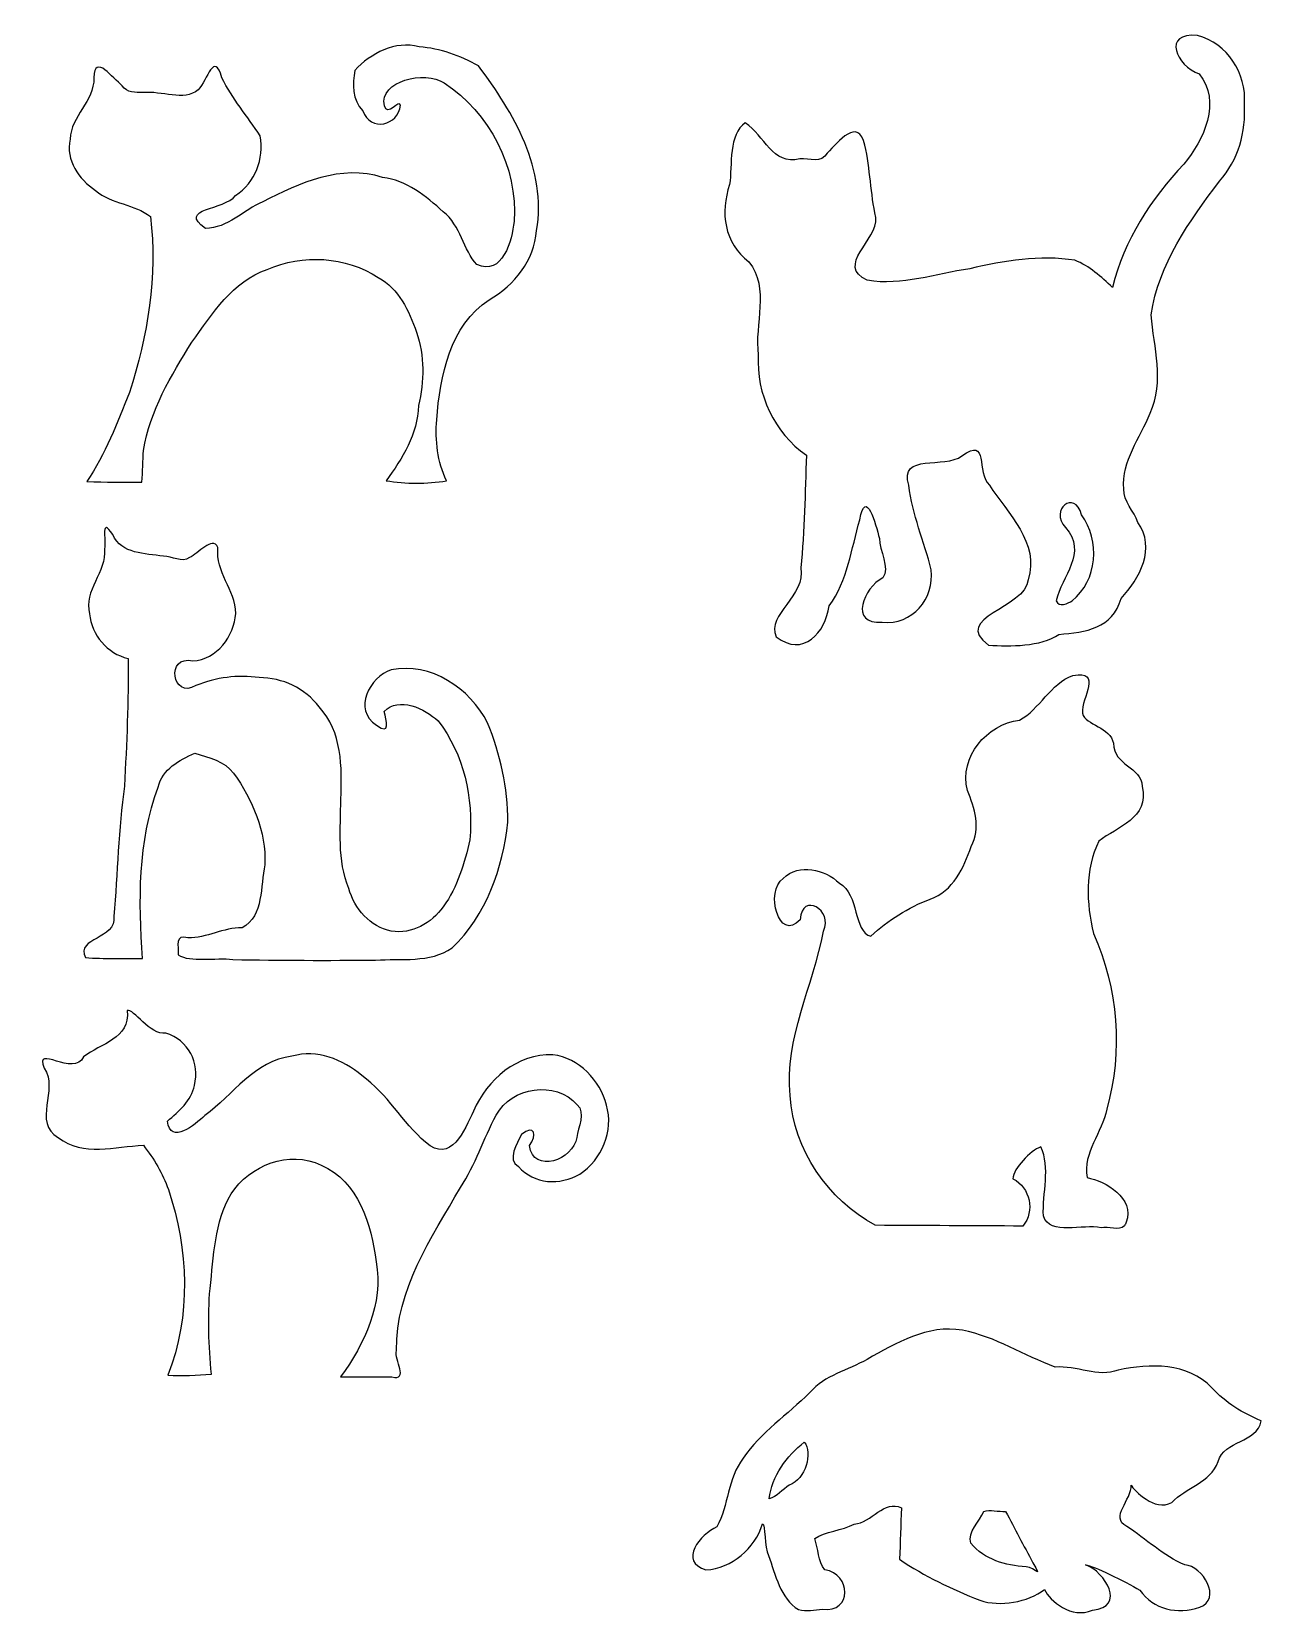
# Model space of a CAD drawing. Header units: centimetres. Extents: x -10.3 to 7.9, y -9.1 to 14.4.
import ezdxf

# ---------------------------------------------------------------- set-up
doc = ezdxf.new("R2010")
doc.units = ezdxf.units.CM
doc.header["$MEASUREMENT"] = 0
doc.layers.add('Layer 1', color=7, linetype='Continuous')

msp = doc.modelspace()

# ---------------------------------------------------------------- linework, layer by layer
at = {"layer": 'Layer 1'}
for points, knots in [([(3.88041, 5.29804), (3.31811, 5.71694), (4.42917, 5.8327), (4.46474, 6.26586), (4.46474, 6.26586), (4.64103, 6.80862), (4.16119, 7.24815), (3.89269, 7.66267), (3.89269, 7.66267), (3.69037, 7.85106), (3.89032, 8.38837), (3.48511, 8.09552), (3.48511, 8.09552), (3.23427, 7.89577), (2.55471, 8.14798), (2.70059, 7.65996), (2.70059, 7.65996), (2.74993, 7.22933), (2.93075, 6.82961), (3.03131, 6.41318), (3.03131, 6.41318), (3.08558, 5.98437), (2.75245, 5.59028), (2.30933, 5.63801), (2.30933, 5.63801), (1.80964, 5.59726), (2.0369, 6.15164), (2.31802, 6.2919), (2.31802, 6.2919), (2.42951, 6.4425), (2.26342, 6.69574), (2.26826, 6.87638), (2.26826, 6.87638), (2.20966, 7.08734), (2.06617, 7.63553), (1.97816, 7.15078), (1.97816, 7.15078), (1.85011, 6.71865), (1.80227, 6.25167), (1.52332, 5.87997), (1.52332, 5.87997), (1.47813, 5.48841), (1.13359, 5.10787), (0.74467, 5.42292), (0.74467, 5.42292), (0.59, 5.74708), (1.19521, 6.03597), (1.10451, 6.44194), (1.10451, 6.44194), (1.16374, 6.99419), (1.16761, 7.55019), (1.18955, 8.10471), (1.18955, 8.10471), (0.71148, 8.43526), (0.44523, 9.00772), (0.47843, 9.58516), (0.47843, 9.58516), (0.41437, 10.04022), (0.65666, 10.57165), (0.33703, 10.96283), (0.33703, 10.96283), (-0.02545, 11.23504), (-0.08817, 11.69045), (0.05529, 12.10266), (0.05529, 12.10266), (0.09287, 12.39104), (0.03793, 12.8497), (0.28681, 13.0114), (0.28681, 13.0114), (0.56908, 12.82598), (0.68347, 12.38368), (1.09302, 12.48119), (1.09302, 12.48119), (1.23621, 12.48723), (1.41073, 12.41235), (1.49613, 12.5676), (1.49613, 12.5676), (1.65737, 12.7328), (1.95695, 13.10845), (2.05292, 12.68494), (2.05292, 12.68494), (2.13336, 12.33097), (2.13515, 11.96889), (2.21545, 11.61597), (2.21545, 11.61597), (2.24297, 11.28274), (1.61078, 10.90273), (2.08905, 10.68836), (2.08905, 10.68836), (2.596, 10.60032), (3.10149, 10.78778), (3.60125, 10.85967), (3.60125, 10.85967), (4.10867, 10.97603), (4.63724, 11.06859), (5.15579, 10.98344), (5.15579, 10.98344), (5.37269, 10.89996), (5.54255, 10.737), (5.71147, 10.5832), (5.71147, 10.5832), (5.88341, 11.27673), (6.27689, 11.89226), (6.76612, 12.40572), (6.76612, 12.40572), (7.05935, 12.75572), (7.32363, 13.32986), (6.99141, 13.73663), (6.99141, 13.73663), (6.65656, 13.85323), (6.43553, 14.3592), (6.96654, 14.30201), (6.96654, 14.30201), (7.40549, 14.19099), (7.69365, 13.74021), (7.66041, 13.29509), (7.66041, 13.29509), (7.6818, 12.87926), (7.57203, 12.46699), (7.29132, 12.15167), (7.29132, 12.15167), (6.84561, 11.56294), (6.38984, 10.92527), (6.28166, 10.17695), (6.28166, 10.17695), (6.32157, 9.69563), (6.48169, 9.19541), (6.26745, 8.72645), (6.26745, 8.72645), (6.12327, 8.3568), (5.84005, 8.02348), (5.87852, 7.60425), (5.87852, 7.60425), (5.86929, 7.42285), (6.02868, 7.27861), (6.08722, 7.11186), (6.08722, 7.11186), (6.35454, 6.7316), (6.11534, 6.28287), (5.83722, 5.98969), (5.83722, 5.98969), (5.71157, 5.54429), (5.31427, 5.48701), (4.92033, 5.45809), (4.92033, 5.45809), (4.64189, 5.27275), (4.20042, 5.28041), (3.88041, 5.29804)], [0, 0, 0, 0, 0.02631579, 0.02631579, 0.02631579, 0.02631579, 0.05263158, 0.05263158, 0.05263158, 0.05263158, 0.07894737, 0.07894737, 0.07894737, 0.07894737, 0.10526316, 0.10526316, 0.10526316, 0.10526316, 0.13157895, 0.13157895, 0.13157895, 0.13157895, 0.15789474, 0.15789474, 0.15789474, 0.15789474, 0.18421053, 0.18421053, 0.18421053, 0.18421053, 0.21052632, 0.21052632, 0.21052632, 0.21052632, 0.23684211, 0.23684211, 0.23684211, 0.23684211, 0.26315789, 0.26315789, 0.26315789, 0.26315789, 0.28947368, 0.28947368, 0.28947368, 0.28947368, 0.31578947, 0.31578947, 0.31578947, 0.31578947, 0.34210526, 0.34210526, 0.34210526, 0.34210526, 0.36842105, 0.36842105, 0.36842105, 0.36842105, 0.39473684, 0.39473684, 0.39473684, 0.39473684, 0.42105263, 0.42105263, 0.42105263, 0.42105263, 0.44736842, 0.44736842, 0.44736842, 0.44736842, 0.47368421, 0.47368421, 0.47368421, 0.47368421, 0.5, 0.5, 0.5, 0.5, 0.52631579, 0.52631579, 0.52631579, 0.52631579, 0.55263158, 0.55263158, 0.55263158, 0.55263158, 0.57894737, 0.57894737, 0.57894737, 0.57894737, 0.60526316, 0.60526316, 0.60526316, 0.60526316, 0.63157895, 0.63157895, 0.63157895, 0.63157895, 0.65789474, 0.65789474, 0.65789474, 0.65789474, 0.68421053, 0.68421053, 0.68421053, 0.68421053, 0.71052632, 0.71052632, 0.71052632, 0.71052632, 0.73684211, 0.73684211, 0.73684211, 0.73684211, 0.76315789, 0.76315789, 0.76315789, 0.76315789, 0.78947368, 0.78947368, 0.78947368, 0.78947368, 0.81578947, 0.81578947, 0.81578947, 0.81578947, 0.84210526, 0.84210526, 0.84210526, 0.84210526, 0.86842105, 0.86842105, 0.86842105, 0.86842105, 0.89473684, 0.89473684, 0.89473684, 0.89473684, 0.92105263, 0.92105263, 0.92105263, 0.92105263, 0.94736842, 0.94736842, 0.94736842, 0.94736842, 1, 1, 1, 1]), ([(-9.43919, 7.71401), (-9.16674, 8.12142), (-8.98914, 8.57937), (-8.80986, 9.03136), (-8.80986, 9.03136), (-8.54517, 9.86588), (-8.3862, 10.75411), (-8.50128, 11.62874), (-8.50128, 11.62874), (-8.72953, 11.81828), (-9.08176, 11.80711), (-9.31049, 12.01616), (-9.31049, 12.01616), (-9.55889, 12.17969), (-9.75572, 12.46172), (-9.68846, 12.77159), (-9.68846, 12.77159), (-9.67256, 13.12084), (-9.33161, 13.32347), (-9.33613, 13.68026), (-9.33613, 13.68026), (-9.32518, 14.04866), (-9.0565, 13.66792), (-8.91647, 13.56169), (-8.91647, 13.56169), (-8.84675, 13.44965), (-8.72425, 13.46408), (-8.60914, 13.46083), (-8.60914, 13.46083), (-8.34121, 13.48895), (-8.00698, 13.32631), (-7.79615, 13.50071), (-7.79615, 13.50071), (-7.65803, 13.6489), (-7.56019, 14.08136), (-7.44473, 13.68088), (-7.44473, 13.68088), (-7.29563, 13.37133), (-7.06494, 13.10814), (-6.88077, 12.82354), (-6.88077, 12.82354), (-6.82073, 12.47694), (-6.94823, 12.1396), (-7.2439, 11.93928), (-7.2439, 11.93928), (-7.40042, 11.72331), (-8.11649, 11.75618), (-7.68654, 11.45459), (-7.68654, 11.45459), (-7.36321, 11.45333), (-7.12586, 11.72865), (-6.8389, 11.84581), (-6.8389, 11.84581), (-6.30376, 12.13201), (-5.68412, 12.40032), (-5.07092, 12.20842), (-5.07092, 12.20842), (-4.72037, 12.16323), (-4.42835, 11.9327), (-4.17557, 11.69999), (-4.17557, 11.69999), (-3.91695, 11.50208), (-3.87748, 11.12698), (-3.67917, 10.92235), (-3.67917, 10.92235), (-3.30522, 10.74024), (-3.1549, 11.2807), (-3.13003, 11.55739), (-3.13003, 11.55739), (-3.0703, 12.35652), (-3.49281, 13.1688), (-4.16136, 13.60264), (-4.16136, 13.60264), (-4.44712, 13.79766), (-5.12546, 13.62927), (-5.04468, 13.26707), (-5.04468, 13.26707), (-5.00444, 13.08936), (-4.82094, 13.37162), (-4.80875, 13.2728), (-4.80875, 13.2728), (-4.83595, 12.97519), (-5.25237, 12.873), (-5.36534, 13.19301), (-5.36534, 13.19301), (-5.52178, 13.34337), (-5.514, 13.59767), (-5.48292, 13.78757), (-5.48292, 13.78757), (-5.24227, 14.04127), (-4.88808, 14.23358), (-4.53118, 14.13629), (-4.53118, 14.13629), (-4.21955, 14.11453), (-3.92569, 14.00438), (-3.65433, 13.85374), (-3.65433, 13.85374), (-3.13109, 13.16377), (-2.64426, 12.32316), (-2.79632, 11.42283), (-2.79632, 11.42283), (-2.82989, 10.98214), (-3.12221, 10.61603), (-3.49498, 10.40088), (-3.49498, 10.40088), (-4.07754, 10.02235), (-4.22402, 9.27272), (-4.27258, 8.62813), (-4.27258, 8.62813), (-4.29367, 8.32116), (-4.26279, 8.00583), (-4.12699, 7.72657), (-4.12699, 7.72657), (-4.42043, 7.67874), (-4.72687, 7.68025), (-5.02023, 7.72766), (-5.02023, 7.72766), (-4.77791, 8.0547), (-4.55359, 8.41683), (-4.54111, 8.83653), (-4.54111, 8.83653), (-4.45706, 9.19487), (-4.44934, 9.57239), (-4.57118, 9.92411), (-4.57118, 9.92411), (-4.67987, 10.23418), (-4.83145, 10.56837), (-5.13468, 10.72734), (-5.13468, 10.72734), (-5.61387, 11.04516), (-6.25263, 11.07777), (-6.77623, 10.84954), (-6.77623, 10.84954), (-7.28681, 10.67527), (-7.58871, 10.19106), (-7.88886, 9.77522), (-7.88886, 9.77522), (-8.19526, 9.2808), (-8.5109, 8.75874), (-8.60175, 8.1759), (-8.60175, 8.1759), (-8.61393, 8.02015), (-8.6178, 7.86391), (-8.62569, 7.70791), (-8.62569, 7.70791), (-8.89682, 7.70951), (-9.16826, 7.70354), (-9.43919, 7.71401)], [0, 0, 0, 0, 0.02631579, 0.02631579, 0.02631579, 0.02631579, 0.05263158, 0.05263158, 0.05263158, 0.05263158, 0.07894737, 0.07894737, 0.07894737, 0.07894737, 0.10526316, 0.10526316, 0.10526316, 0.10526316, 0.13157895, 0.13157895, 0.13157895, 0.13157895, 0.15789474, 0.15789474, 0.15789474, 0.15789474, 0.18421053, 0.18421053, 0.18421053, 0.18421053, 0.21052632, 0.21052632, 0.21052632, 0.21052632, 0.23684211, 0.23684211, 0.23684211, 0.23684211, 0.26315789, 0.26315789, 0.26315789, 0.26315789, 0.28947368, 0.28947368, 0.28947368, 0.28947368, 0.31578947, 0.31578947, 0.31578947, 0.31578947, 0.34210526, 0.34210526, 0.34210526, 0.34210526, 0.36842105, 0.36842105, 0.36842105, 0.36842105, 0.39473684, 0.39473684, 0.39473684, 0.39473684, 0.42105263, 0.42105263, 0.42105263, 0.42105263, 0.44736842, 0.44736842, 0.44736842, 0.44736842, 0.47368421, 0.47368421, 0.47368421, 0.47368421, 0.5, 0.5, 0.5, 0.5, 0.52631579, 0.52631579, 0.52631579, 0.52631579, 0.55263158, 0.55263158, 0.55263158, 0.55263158, 0.57894737, 0.57894737, 0.57894737, 0.57894737, 0.60526316, 0.60526316, 0.60526316, 0.60526316, 0.63157895, 0.63157895, 0.63157895, 0.63157895, 0.65789474, 0.65789474, 0.65789474, 0.65789474, 0.68421053, 0.68421053, 0.68421053, 0.68421053, 0.71052632, 0.71052632, 0.71052632, 0.71052632, 0.73684211, 0.73684211, 0.73684211, 0.73684211, 0.76315789, 0.76315789, 0.76315789, 0.76315789, 0.78947368, 0.78947368, 0.78947368, 0.78947368, 0.81578947, 0.81578947, 0.81578947, 0.81578947, 0.84210526, 0.84210526, 0.84210526, 0.84210526, 0.86842105, 0.86842105, 0.86842105, 0.86842105, 0.89473684, 0.89473684, 0.89473684, 0.89473684, 0.92105263, 0.92105263, 0.92105263, 0.92105263, 0.94736842, 0.94736842, 0.94736842, 0.94736842, 1, 1, 1, 1]), ([(4.87725, 5.95497), (4.96177, 6.31549), (5.34737, 6.66147), (5.01551, 7.03633), (5.01551, 7.03633), (4.7721, 7.29303), (5.15413, 7.61143), (5.25268, 7.22181), (5.25268, 7.22181), (5.5312, 6.84439), (5.48843, 6.25362), (5.11504, 5.9556), (5.11504, 5.9556), (5.0546, 5.91158), (4.91797, 5.84947), (4.87725, 5.95497)], [0, 0, 0, 0, 0.2, 0.2, 0.2, 0.2, 0.4, 0.4, 0.4, 0.4, 0.6, 0.6, 0.6, 0.6, 1, 1, 1, 1]), ([(-7.2827, 0.65547), (-7.53995, 0.68856), (-7.91219, 0.60825), (-8.08968, 0.72399), (-8.08968, 0.72399), (-8.08764, 0.85301), (-8.13928, 1.03569), (-7.9461, 0.97366), (-7.9461, 0.97366), (-7.67126, 0.9701), (-7.42311, 1.13253), (-7.1463, 1.12104), (-7.1463, 1.12104), (-6.81847, 1.30939), (-6.88192, 1.73789), (-6.81093, 2.05612), (-6.81093, 2.05612), (-6.78482, 2.54778), (-6.99578, 3.01488), (-7.27157, 3.40969), (-7.27157, 3.40969), (-7.4061, 3.58195), (-7.64067, 3.64367), (-7.84571, 3.70258), (-7.84571, 3.70258), (-8.07532, 3.60054), (-8.32393, 3.46847), (-8.38745, 3.20213), (-8.38745, 3.20213), (-8.68677, 2.39251), (-8.67635, 1.51784), (-8.61885, 0.66948), (-8.61885, 0.66948), (-8.89976, 0.67332), (-9.18144, 0.66345), (-9.46168, 0.68417), (-9.46168, 0.68417), (-9.60816, 0.98574), (-8.99695, 0.94972), (-9.04011, 1.2926), (-9.04011, 1.2926), (-8.9856, 1.9341), (-8.9748, 2.57979), (-8.88503, 3.21838), (-8.88503, 3.21838), (-8.85273, 3.84584), (-8.82141, 4.47497), (-8.83164, 5.10308), (-8.83164, 5.10308), (-9.13559, 5.17333), (-9.37313, 5.44652), (-9.40022, 5.76234), (-9.40022, 5.76234), (-9.49552, 6.10885), (-9.14484, 6.37318), (-9.18051, 6.7223), (-9.18051, 6.7223), (-9.15022, 6.85651), (-9.24206, 7.21014), (-9.05803, 6.93318), (-9.05803, 6.93318), (-8.91761, 6.63759), (-8.58712, 6.65859), (-8.308, 6.61114), (-8.308, 6.61114), (-8.18203, 6.61799), (-8.033, 6.5077), (-7.92375, 6.59355), (-7.92375, 6.59355), (-7.79233, 6.64513), (-7.58998, 6.91654), (-7.5029, 6.74287), (-7.5029, 6.74287), (-7.54769, 6.37395), (-7.2464, 6.11906), (-7.23873, 5.76774), (-7.23873, 5.76774), (-7.27069, 5.42877), (-7.51259, 5.08958), (-7.87487, 5.06591), (-7.87487, 5.06591), (-8.28175, 5.16393), (-8.17983, 4.48661), (-7.82913, 4.70126), (-7.82913, 4.70126), (-7.53177, 4.82392), (-7.21298, 4.86373), (-6.89422, 4.8209), (-6.89422, 4.8209), (-6.54998, 4.81687), (-6.21729, 4.66341), (-6.00897, 4.38538), (-6.00897, 4.38538), (-5.66652, 4.01981), (-5.66971, 3.49369), (-5.68737, 3.02579), (-5.68737, 3.02579), (-5.6927, 2.58276), (-5.7416, 2.12629), (-5.56997, 1.70484), (-5.56997, 1.70484), (-5.48966, 1.40985), (-5.2507, 1.1336), (-4.94391, 1.07514), (-4.94391, 1.07514), (-4.63417, 1.026), (-4.35331, 1.19143), (-4.17427, 1.43549), (-4.17427, 1.43549), (-3.96318, 1.72413), (-3.86283, 2.08113), (-3.7802, 2.42414), (-3.7802, 2.42414), (-3.734, 3.03949), (-3.86485, 3.68782), (-4.25261, 4.18012), (-4.25261, 4.18012), (-4.44704, 4.36037), (-4.82927, 4.54893), (-5.04764, 4.31767), (-5.04764, 4.31767), (-5.01792, 4.19082), (-4.94857, 3.94997), (-5.16059, 4.11833), (-5.16059, 4.11833), (-5.52175, 4.3446), (-5.25879, 4.83121), (-4.94344, 4.9345), (-4.94344, 4.9345), (-4.35914, 5.05562), (-3.78168, 4.65718), (-3.52074, 4.15374), (-3.52074, 4.15374), (-3.33556, 3.68962), (-3.21361, 3.18689), (-3.22357, 2.68541), (-3.22357, 2.68541), (-3.28868, 2.00471), (-3.54406, 1.30736), (-4.04372, 0.82584), (-4.04372, 0.82584), (-4.37379, 0.60296), (-4.79723, 0.67186), (-5.17499, 0.64702), (-5.17499, 0.64702), (-5.87753, 0.63979), (-6.58024, 0.64258), (-7.2827, 0.65547)], [0, 0, 0, 0, 0.02631579, 0.02631579, 0.02631579, 0.02631579, 0.05263158, 0.05263158, 0.05263158, 0.05263158, 0.07894737, 0.07894737, 0.07894737, 0.07894737, 0.10526316, 0.10526316, 0.10526316, 0.10526316, 0.13157895, 0.13157895, 0.13157895, 0.13157895, 0.15789474, 0.15789474, 0.15789474, 0.15789474, 0.18421053, 0.18421053, 0.18421053, 0.18421053, 0.21052632, 0.21052632, 0.21052632, 0.21052632, 0.23684211, 0.23684211, 0.23684211, 0.23684211, 0.26315789, 0.26315789, 0.26315789, 0.26315789, 0.28947368, 0.28947368, 0.28947368, 0.28947368, 0.31578947, 0.31578947, 0.31578947, 0.31578947, 0.34210526, 0.34210526, 0.34210526, 0.34210526, 0.36842105, 0.36842105, 0.36842105, 0.36842105, 0.39473684, 0.39473684, 0.39473684, 0.39473684, 0.42105263, 0.42105263, 0.42105263, 0.42105263, 0.44736842, 0.44736842, 0.44736842, 0.44736842, 0.47368421, 0.47368421, 0.47368421, 0.47368421, 0.5, 0.5, 0.5, 0.5, 0.52631579, 0.52631579, 0.52631579, 0.52631579, 0.55263158, 0.55263158, 0.55263158, 0.55263158, 0.57894737, 0.57894737, 0.57894737, 0.57894737, 0.60526316, 0.60526316, 0.60526316, 0.60526316, 0.63157895, 0.63157895, 0.63157895, 0.63157895, 0.65789474, 0.65789474, 0.65789474, 0.65789474, 0.68421053, 0.68421053, 0.68421053, 0.68421053, 0.71052632, 0.71052632, 0.71052632, 0.71052632, 0.73684211, 0.73684211, 0.73684211, 0.73684211, 0.76315789, 0.76315789, 0.76315789, 0.76315789, 0.78947368, 0.78947368, 0.78947368, 0.78947368, 0.81578947, 0.81578947, 0.81578947, 0.81578947, 0.84210526, 0.84210526, 0.84210526, 0.84210526, 0.86842105, 0.86842105, 0.86842105, 0.86842105, 0.89473684, 0.89473684, 0.89473684, 0.89473684, 0.92105263, 0.92105263, 0.92105263, 0.92105263, 0.94736842, 0.94736842, 0.94736842, 0.94736842, 1, 1, 1, 1]), ([(5.91422, -3.22579), (6.04352, -2.86809), (5.60565, -2.61856), (5.33551, -2.56441), (5.33551, -2.56441), (5.26942, -2.19799), (5.55986, -1.90102), (5.62531, -1.55452), (5.62531, -1.55452), (5.86747, -0.70195), (5.79288, 0.23157), (5.43036, 1.0391), (5.43036, 1.0391), (5.3222, 1.48328), (5.30155, 1.98526), (5.5082, 2.40363), (5.5082, 2.40363), (5.78502, 2.61658), (6.2532, 2.73932), (6.15027, 3.21211), (6.15027, 3.21211), (6.13588, 3.50642), (5.72673, 3.51713), (5.72516, 3.84973), (5.72516, 3.84973), (5.6782, 4.09245), (5.31859, 4.11171), (5.26605, 4.29374), (5.26605, 4.29374), (5.24835, 4.52006), (5.56784, 4.9359), (5.12716, 4.85291), (5.12716, 4.85291), (4.7903, 4.72947), (4.63709, 4.35038), (4.33746, 4.19226), (4.33746, 4.19226), (3.85477, 4.12942), (3.4406, 3.64652), (3.5676, 3.15329), (3.5676, 3.15329), (3.67486, 2.89139), (3.76692, 2.5987), (3.62454, 2.32722), (3.62454, 2.32722), (3.512, 2.01364), (3.35959, 1.66257), (3.0161, 1.54889), (3.0161, 1.54889), (2.69283, 1.42125), (2.39529, 1.23744), (2.14169, 1.00014), (2.14169, 1.00014), (1.87599, 1.06211), (1.9751, 1.62465), (1.67606, 1.78221), (1.67606, 1.78221), (1.45667, 1.99191), (1.08472, 2.083), (0.84558, 1.85287), (0.84558, 1.85287), (0.57509, 1.66567), (0.77708, 0.89742), (1.09872, 1.24276), (1.09872, 1.24276), (1.12103, 1.66414), (1.59135, 1.38065), (1.44124, 1.07596), (1.44124, 1.07596), (1.28927, 0.2641), (0.86577, -0.50634), (0.94737, -1.35475), (0.94737, -1.35475), (0.99766, -2.1568), (1.51075, -2.88782), (2.20658, -3.27077), (2.20658, -3.27077), (2.93289, -3.27431), (3.6592, -3.27785), (4.38551, -3.2814), (4.38551, -3.2814), (4.571, -3.05845), (4.49523, -2.71624), (4.23982, -2.58173), (4.23982, -2.58173), (4.24491, -2.43302), (4.50113, -2.16626), (4.64969, -2.11122), (4.64969, -2.11122), (4.80258, -2.41406), (4.67011, -2.79856), (4.6905, -3.13253), (4.6905, -3.13253), (4.78576, -3.42851), (5.27624, -3.24697), (5.5409, -3.30719), (5.5409, -3.30719), (5.65031, -3.28761), (5.81088, -3.35519), (5.88629, -3.27765), (5.88629, -3.27765), (5.8956, -3.26037), (5.90491, -3.24308), (5.91422, -3.22579)], [0, 0, 0, 0, 0.03703704, 0.03703704, 0.03703704, 0.03703704, 0.07407407, 0.07407407, 0.07407407, 0.07407407, 0.11111111, 0.11111111, 0.11111111, 0.11111111, 0.14814815, 0.14814815, 0.14814815, 0.14814815, 0.18518519, 0.18518519, 0.18518519, 0.18518519, 0.22222222, 0.22222222, 0.22222222, 0.22222222, 0.25925926, 0.25925926, 0.25925926, 0.25925926, 0.2962963, 0.2962963, 0.2962963, 0.2962963, 0.33333333, 0.33333333, 0.33333333, 0.33333333, 0.37037037, 0.37037037, 0.37037037, 0.37037037, 0.40740741, 0.40740741, 0.40740741, 0.40740741, 0.44444444, 0.44444444, 0.44444444, 0.44444444, 0.48148148, 0.48148148, 0.48148148, 0.48148148, 0.51851852, 0.51851852, 0.51851852, 0.51851852, 0.55555556, 0.55555556, 0.55555556, 0.55555556, 0.59259259, 0.59259259, 0.59259259, 0.59259259, 0.62962963, 0.62962963, 0.62962963, 0.62962963, 0.66666667, 0.66666667, 0.66666667, 0.66666667, 0.7037037, 0.7037037, 0.7037037, 0.7037037, 0.74074074, 0.74074074, 0.74074074, 0.74074074, 0.77777778, 0.77777778, 0.77777778, 0.77777778, 0.81481481, 0.81481481, 0.81481481, 0.81481481, 0.85185185, 0.85185185, 0.85185185, 0.85185185, 0.88888889, 0.88888889, 0.88888889, 0.88888889, 0.92592593, 0.92592593, 0.92592593, 0.92592593, 1, 1, 1, 1]), ([(-8.24317, -5.48568), (-7.89953, -4.61668), (-7.93748, -3.62032), (-8.23529, -2.7427), (-8.23529, -2.7427), (-8.31858, -2.5043), (-8.45092, -2.28751), (-8.60493, -2.0887), (-8.60493, -2.0887), (-9.02465, -2.10243), (-9.49492, -2.25949), (-9.86075, -1.97684), (-9.86075, -1.97684), (-10.25397, -1.74791), (-9.84992, -1.26865), (-10.06988, -0.94877), (-10.06988, -0.94877), (-10.23042, -0.57937), (-9.61973, -1.09392), (-9.49, -0.78091), (-9.49, -0.78091), (-9.23659, -0.58698), (-8.79623, -0.51102), (-8.84569, -0.09935), (-8.84569, -0.09935), (-8.7493, -0.06103), (-8.51025, -0.46729), (-8.2735, -0.43226), (-8.2735, -0.43226), (-7.94419, -0.52957), (-7.76402, -0.87418), (-7.85091, -1.20298), (-7.85091, -1.20298), (-7.89805, -1.43197), (-8.07938, -1.58893), (-8.25075, -1.73093), (-8.25075, -1.73093), (-8.20152, -2.09017), (-7.8449, -1.78698), (-7.69756, -1.64994), (-7.69756, -1.64994), (-7.28033, -1.34349), (-6.96283, -0.83833), (-6.4102, -0.77328), (-6.4102, -0.77328), (-6.03877, -0.66341), (-5.66153, -0.82068), (-5.37756, -1.05925), (-5.37756, -1.05925), (-5.00173, -1.32595), (-4.78062, -1.74496), (-4.43837, -2.04347), (-4.43837, -2.04347), (-4.05905, -2.37521), (-3.86106, -1.86142), (-3.72843, -1.58228), (-3.72843, -1.58228), (-3.52771, -1.12026), (-3.0813, -0.73149), (-2.55573, -0.75157), (-2.55573, -0.75157), (-2.17038, -0.79648), (-1.85857, -1.13249), (-1.76474, -1.49489), (-1.76474, -1.49489), (-1.65344, -1.87509), (-1.8306, -2.30111), (-2.15882, -2.51302), (-2.15882, -2.51302), (-2.45651, -2.68435), (-2.82593, -2.66648), (-3.06564, -2.40413), (-3.06564, -2.40413), (-3.23878, -2.29536), (-3.08139, -2.06454), (-3.02053, -1.93115), (-3.02053, -1.93115), (-2.82646, -1.77103), (-2.7847, -1.94112), (-2.90283, -2.09197), (-2.90283, -2.09197), (-2.84877, -2.51575), (-2.24644, -2.3061), (-2.2044, -1.97156), (-2.2044, -1.97156), (-2.1798, -1.82548), (-2.07195, -1.60378), (-2.19572, -1.48912), (-2.19572, -1.48912), (-2.51648, -1.12749), (-3.17197, -1.22067), (-3.39223, -1.64427), (-3.39223, -1.64427), (-3.58157, -1.99288), (-3.6987, -2.37791), (-3.92235, -2.7097), (-3.92235, -2.7097), (-4.34622, -3.45647), (-4.88032, -4.22506), (-4.86485, -5.11956), (-4.86485, -5.11956), (-4.90896, -5.25801), (-4.67143, -5.57425), (-4.93659, -5.50855), (-4.93659, -5.50855), (-5.18796, -5.50855), (-5.43933, -5.50855), (-5.6907, -5.50855), (-5.6907, -5.50855), (-5.33896, -5.0199), (-5.05317, -4.42754), (-5.1661, -3.8092), (-5.1661, -3.8092), (-5.23821, -3.26152), (-5.42393, -2.62143), (-5.97922, -2.38193), (-5.97922, -2.38193), (-6.45385, -2.15324), (-7.0318, -2.38282), (-7.31024, -2.80656), (-7.31024, -2.80656), (-7.55396, -3.22451), (-7.56474, -3.73136), (-7.6193, -4.20204), (-7.6193, -4.20204), (-7.6585, -4.6247), (-7.63789, -5.0491), (-7.60109, -5.47084), (-7.60109, -5.47084), (-7.81421, -5.48727), (-8.02953, -5.49235), (-8.24317, -5.48568)], [0, 0, 0, 0, 0.02941176, 0.02941176, 0.02941176, 0.02941176, 0.05882353, 0.05882353, 0.05882353, 0.05882353, 0.08823529, 0.08823529, 0.08823529, 0.08823529, 0.11764706, 0.11764706, 0.11764706, 0.11764706, 0.14705882, 0.14705882, 0.14705882, 0.14705882, 0.17647059, 0.17647059, 0.17647059, 0.17647059, 0.20588235, 0.20588235, 0.20588235, 0.20588235, 0.23529412, 0.23529412, 0.23529412, 0.23529412, 0.26470588, 0.26470588, 0.26470588, 0.26470588, 0.29411765, 0.29411765, 0.29411765, 0.29411765, 0.32352941, 0.32352941, 0.32352941, 0.32352941, 0.35294118, 0.35294118, 0.35294118, 0.35294118, 0.38235294, 0.38235294, 0.38235294, 0.38235294, 0.41176471, 0.41176471, 0.41176471, 0.41176471, 0.44117647, 0.44117647, 0.44117647, 0.44117647, 0.47058824, 0.47058824, 0.47058824, 0.47058824, 0.5, 0.5, 0.5, 0.5, 0.52941176, 0.52941176, 0.52941176, 0.52941176, 0.55882353, 0.55882353, 0.55882353, 0.55882353, 0.58823529, 0.58823529, 0.58823529, 0.58823529, 0.61764706, 0.61764706, 0.61764706, 0.61764706, 0.64705882, 0.64705882, 0.64705882, 0.64705882, 0.67647059, 0.67647059, 0.67647059, 0.67647059, 0.70588235, 0.70588235, 0.70588235, 0.70588235, 0.73529412, 0.73529412, 0.73529412, 0.73529412, 0.76470588, 0.76470588, 0.76470588, 0.76470588, 0.79411765, 0.79411765, 0.79411765, 0.79411765, 0.82352941, 0.82352941, 0.82352941, 0.82352941, 0.85294118, 0.85294118, 0.85294118, 0.85294118, 0.88235294, 0.88235294, 0.88235294, 0.88235294, 0.91176471, 0.91176471, 0.91176471, 0.91176471, 0.94117647, 0.94117647, 0.94117647, 0.94117647, 1, 1, 1, 1]), ([(1.07226, -8.94612), (0.80332, -8.78481), (0.73099, -8.42671), (0.62937, -8.14801), (0.62937, -8.14801), (0.57027, -8.03365), (0.58096, -7.68191), (0.54003, -7.68004), (0.54003, -7.68004), (0.43271, -8.0452), (0.08586, -8.33305), (-0.29441, -8.36008), (-0.29441, -8.36008), (-0.70509, -8.23927), (-0.37537, -7.82944), (-0.13471, -7.72312), (-0.13471, -7.72312), (0.0442, -7.40634), (0.02371, -7.00847), (0.2545, -6.71175), (0.2545, -6.71175), (0.51701, -6.32861), (0.91167, -6.06617), (1.23799, -5.74199), (1.23799, -5.74199), (1.46468, -5.47933), (1.79975, -5.41614), (2.08461, -5.25058), (2.08461, -5.25058), (2.5135, -5.00941), (2.98084, -4.73265), (3.49443, -4.82042), (3.49443, -4.82042), (3.98295, -4.91546), (4.40659, -5.19305), (4.86498, -5.36658), (4.86498, -5.36658), (5.17968, -5.33507), (5.49372, -5.52659), (5.7957, -5.40854), (5.7957, -5.40854), (6.26417, -5.30758), (6.81906, -5.29999), (7.17948, -5.66872), (7.17948, -5.66872), (7.37994, -5.89553), (7.63539, -6.04444), (7.90801, -6.15894), (7.90801, -6.15894), (7.84384, -6.48915), (7.36197, -6.44138), (7.26915, -6.7599), (7.26915, -6.7599), (7.15234, -7.07734), (6.79902, -7.14156), (6.5856, -7.36358), (6.5856, -7.36358), (6.33323, -7.50733), (6.02904, -7.18262), (5.98555, -7.10827), (5.98555, -7.10827), (5.99875, -7.31926), (5.66177, -7.59094), (5.92086, -7.71724), (5.92086, -7.71724), (6.20739, -7.90499), (6.46267, -8.1512), (6.77885, -8.28682), (6.77885, -8.28682), (7.04233, -8.29588), (7.33446, -8.79842), (6.9986, -8.91054), (6.9986, -8.91054), (6.66885, -9.02393), (6.31555, -8.94734), (6.11618, -8.65889), (6.11618, -8.65889), (5.89313, -8.53049), (5.42398, -8.29881), (5.31066, -8.28383), (5.31066, -8.28383), (5.6037, -8.38842), (5.91557, -8.90875), (5.4152, -8.95612), (5.4152, -8.95612), (5.10408, -9.08923), (4.7836, -8.82109), (4.70767, -8.64994), (4.70767, -8.64994), (4.45664, -8.83631), (4.05487, -8.91223), (3.7518, -8.80943), (3.7518, -8.80943), (3.3397, -8.64265), (2.93268, -8.45496), (2.56459, -8.20358), (2.56459, -8.20358), (2.57407, -7.95046), (2.58355, -7.69734), (2.59302, -7.44423), (2.59302, -7.44423), (2.34358, -7.31875), (2.15017, -7.66464), (1.89632, -7.68433), (1.89632, -7.68433), (1.72116, -7.77462), (1.45746, -7.79936), (1.31376, -7.89497), (1.31376, -7.89497), (1.36373, -8.04908), (1.35987, -8.2314), (1.46116, -8.36115), (1.46116, -8.36115), (1.8495, -8.40796), (1.87373, -9.00585), (1.42457, -8.93879), (1.42457, -8.93879), (1.30834, -8.94975), (1.18717, -8.98118), (1.07226, -8.94612)], [0, 0, 0, 0, 0.03225806, 0.03225806, 0.03225806, 0.03225806, 0.06451613, 0.06451613, 0.06451613, 0.06451613, 0.09677419, 0.09677419, 0.09677419, 0.09677419, 0.12903226, 0.12903226, 0.12903226, 0.12903226, 0.16129032, 0.16129032, 0.16129032, 0.16129032, 0.19354839, 0.19354839, 0.19354839, 0.19354839, 0.22580645, 0.22580645, 0.22580645, 0.22580645, 0.25806452, 0.25806452, 0.25806452, 0.25806452, 0.29032258, 0.29032258, 0.29032258, 0.29032258, 0.32258065, 0.32258065, 0.32258065, 0.32258065, 0.35483871, 0.35483871, 0.35483871, 0.35483871, 0.38709677, 0.38709677, 0.38709677, 0.38709677, 0.41935484, 0.41935484, 0.41935484, 0.41935484, 0.4516129, 0.4516129, 0.4516129, 0.4516129, 0.48387097, 0.48387097, 0.48387097, 0.48387097, 0.51612903, 0.51612903, 0.51612903, 0.51612903, 0.5483871, 0.5483871, 0.5483871, 0.5483871, 0.58064516, 0.58064516, 0.58064516, 0.58064516, 0.61290323, 0.61290323, 0.61290323, 0.61290323, 0.64516129, 0.64516129, 0.64516129, 0.64516129, 0.67741935, 0.67741935, 0.67741935, 0.67741935, 0.70967742, 0.70967742, 0.70967742, 0.70967742, 0.74193548, 0.74193548, 0.74193548, 0.74193548, 0.77419355, 0.77419355, 0.77419355, 0.77419355, 0.80645161, 0.80645161, 0.80645161, 0.80645161, 0.83870968, 0.83870968, 0.83870968, 0.83870968, 0.87096774, 0.87096774, 0.87096774, 0.87096774, 0.90322581, 0.90322581, 0.90322581, 0.90322581, 0.93548387, 0.93548387, 0.93548387, 0.93548387, 1, 1, 1, 1]), ([(0.93484, -7.10861), (1.18459, -7.01671), (1.27965, -6.63701), (1.15791, -6.47134), (1.15791, -6.47134), (0.89979, -6.67855), (0.67547, -6.97624), (0.63968, -7.31055), (0.63968, -7.31055), (0.75081, -7.2812), (0.83858, -7.1703), (0.93484, -7.10861)], [0, 0, 0, 0, 0.25, 0.25, 0.25, 0.25, 0.5, 0.5, 0.5, 0.5, 1, 1, 1, 1]), ([(4.53568, -8.25375), (4.39775, -8.00358), (4.26579, -7.7502), (4.13219, -7.49771), (4.13219, -7.49771), (4.02791, -7.50401), (3.8967, -7.46082), (3.80822, -7.49614), (3.80822, -7.49614), (3.74561, -7.65048), (3.56669, -7.79922), (3.6163, -7.9676), (3.6163, -7.9676), (3.82263, -8.2072), (4.12782, -8.30044), (4.43366, -8.31394), (4.43366, -8.31394), (4.57845, -8.32571), (4.67697, -8.51167), (4.53568, -8.25375)], [0, 0, 0, 0, 0.16666667, 0.16666667, 0.16666667, 0.16666667, 0.33333333, 0.33333333, 0.33333333, 0.33333333, 0.5, 0.5, 0.5, 0.5, 0.66666667, 0.66666667, 0.66666667, 0.66666667, 1, 1, 1, 1])]:
    msp.add_open_spline(points, degree=3, knots=knots, dxfattribs=at)

doc.saveas('drawing.dxf')
